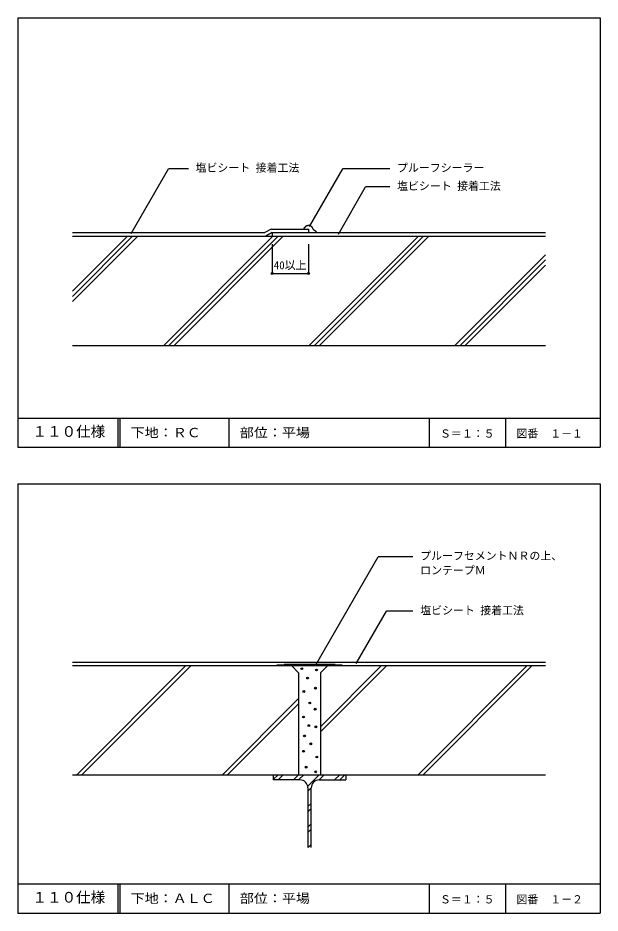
# Model space of a CAD drawing. Units: millimetres, scale not verified. Extents: x -419 to 381, y -617 to 613.
import ezdxf
from ezdxf.enums import TextEntityAlignment as Align

# ---------------------------------------------------------------- set-up
doc = ezdxf.new("R2010")
doc.units = ezdxf.units.MM
doc.header["$LTSCALE"] = 5
doc.header["$PDMODE"] = 32
doc.header["$PDSIZE"] = 2.5
for name, color, linetype in [('2-2_in line', 7, 'Continuous'), ('2-3', 3, 'Continuous'), ('2-4_out line', 2, 'Continuous'), ('2-5_金属', 3, 'Continuous'), ('2-A_moji', 7, 'Continuous'), ('2-B_dim', 7, 'Continuous'), ('2-D_ハッチ他', 3, 'Continuous'), ('2-E_con他', 4, 'Continuous'), ('F-2', 7, 'Continuous'), ('F-5', 6, 'Continuous'), ('F-7', 1, 'Continuous'), ('F-A', 7, 'Continuous')]:
    doc.layers.add(name, color=color, linetype=linetype)
doc.styles.add('HG丸ｺﾞｼｯｸM-PRO', font='')
doc.styles.add('ＭＳ ゴシック', font='')
doc.styles.get('HG丸ｺﾞｼｯｸM-PRO').set_extended_font_data('HG丸ｺﾞｼｯｸM-PRO')
doc.styles.get('ＭＳ ゴシック').set_extended_font_data('MS Gothic')

msp = doc.modelspace()

# ---------------------------------------------------------------- linework, layer by layer
at = {"layer": '2-2_in line'}
for p, q in [((-344.066, 312.684), (305.934, 312.684)), ((-69.689, 317.684), (-78.35, 312.684)), ((-69.689, 317.684), (-69.689, 312.684)), ((-69.689, 317.684), (-19.689, 317.684)), ((-344.066, -277.255), (305.934, -277.255)), ((-33.284, -287.255), (-43.284, -277.255)), ((6.716, -277.255), (-3.284, -287.255)), ((-33.284, -287.255), (-33.284, -427.255)), ((-3.284, -287.255), (-3.284, -427.255))]:
    msp.add_line(p, q, dxfattribs=at)
for points in [[(-25.687, 322.684), (-25.668, 322.815), (-25.635, 323.04), (-25.598, 323.264), (-25.552, 323.484), (-25.497, 323.701), (-25.428, 323.912), (-25.381, 324.032), (-25.34, 324.124), (-25.261, 324.28), (-25.174, 324.432), (-25.08, 324.581), (-24.98, 324.726), (-24.875, 324.868), (-24.813, 324.95), (-24.739, 325.045), (-24.608, 325.205), (-24.475, 325.363), (-24.34, 325.519), (-24.203, 325.672), (-24.064, 325.824), (-23.983, 325.911), (-23.897, 326.002), (-23.748, 326.158), (-23.596, 326.311), (-23.441, 326.461), (-23.282, 326.608), (-23.119, 326.749), (-23.021, 326.829), (-22.934, 326.897), (-22.779, 327.012), (-22.62, 327.12), (-22.457, 327.22), (-22.289, 327.313), (-22.118, 327.396), (-22.016, 327.44), (-21.902, 327.485), (-21.703, 327.552), (-21.499, 327.609), (-21.292, 327.656)], [(-21.292, 327.656), (-21.083, 327.696), (-20.872, 327.729), (-20.749, 327.746), (-20.601, 327.765), (-20.345, 327.792), (-20.088, 327.811), (-19.832, 327.82), (-19.577, 327.818), (-19.323, 327.804), (-19.176, 327.79), (-19.069, 327.776), (-18.885, 327.747), (-18.701, 327.713), (-18.517, 327.675), (-18.333, 327.635), (-18.148, 327.594), (-18.04, 327.571), (-17.918, 327.546), (-17.707, 327.503), (-17.498, 327.457), (-17.291, 327.404), (-17.088, 327.342), (-16.892, 327.266), (-16.781, 327.214), (-16.682, 327.161), (-16.516, 327.058), (-16.358, 326.941), (-16.208, 326.813), (-16.064, 326.676), (-15.929, 326.531), (-15.853, 326.444), (-15.769, 326.342), (-15.631, 326.16), (-15.501, 325.974), (-15.377, 325.784), (-15.26, 325.59), (-15.147, 325.394), (-15.083, 325.279), (-15.016, 325.156)], [(-15.016, 325.156), (-14.902, 324.943), (-14.79, 324.728), (-14.679, 324.513), (-14.568, 324.298), (-14.457, 324.081), (-14.392, 323.956), (-14.303, 323.787), (-14.147, 323.498), (-13.983, 323.213), (-13.808, 322.936), (-13.619, 322.67), (-13.414, 322.417), (-13.286, 322.277), (-13.24, 322.23), (-13.158, 322.151), (-13.074, 322.074), (-12.987, 322), (-12.898, 321.929), (-12.807, 321.861), (-12.753, 321.823), (-12.663, 321.764), (-12.505, 321.668), (-12.344, 321.576), (-12.181, 321.487), (-12.018, 321.398), (-11.857, 321.306), (-11.765, 321.251), (-11.673, 321.191), (-11.517, 321.084), (-11.365, 320.971), (-11.215, 320.853), (-11.068, 320.733), (-10.922, 320.611), (-10.837, 320.54), (-10.731, 320.45), (-10.55, 320.295), (-10.371, 320.138), (-10.195, 319.977), (-10.025, 319.81)], [(-10.025, 319.81), (-9.862, 319.637), (-9.771, 319.533), (-9.719, 319.47), (-9.633, 319.361), (-9.551, 319.249), (-9.473, 319.133), (-9.4, 319.015), (-9.333, 318.893), (-9.297, 318.822), (-9.25, 318.72), (-9.179, 318.541), (-9.117, 318.359), (-9.062, 318.173), (-9.013, 317.984), (-8.967, 317.795), (-8.942, 317.684)]]:
    msp.add_lwpolyline(points, dxfattribs=at)
at = {"layer": '2-3'}
for p, q in [((-344.066, 162.684), (305.934, 162.684)), ((-344.066, -427.255), (-68.284, -427.255)), ((31.716, -427.255), (305.934, -427.255))]:
    msp.add_line(p, q, dxfattribs=at)
at = {"layer": '2-4_out line'}
for p, q in [((-71.029, 322.684), (-79.689, 317.684)), ((-71.029, 322.684), (-19.689, 322.684)), ((-19.689, 322.684), (-19.689, 317.684)), ((-344.066, 317.684), (-79.689, 317.684)), ((-19.689, 317.684), (305.934, 317.684)), ((-344.066, -272.255), (305.934, -272.255)), ((-63.284, -276.255), (26.716, -276.255)), ((-53.284, -275.255), (16.716, -275.255))]:
    msp.add_line(p, q, dxfattribs=at)
at = {"layer": '2-5_金属'}
for p, q in [((-68.284, -427.255), (-68.284, -434.255)), ((-68.284, -427.255), (31.716, -427.255)), ((31.716, -427.255), (31.716, -434.255)), ((-31.559, -434.255), (-68.284, -434.255)), ((-5.009, -434.33), (31.716, -434.255)), ((-20.559, -445.255), (-20.559, -527.255)), ((-16.009, -527.255), (-16.009, -445.33))]:
    msp.add_line(p, q, dxfattribs=at)
for centre, start, end in [((-31.559, -445.255), 0, 90), ((-5.009, -445.33), 90, 180)]:
    msp.add_arc(centre, 11, start, end, dxfattribs=at)
at = {"layer": '2-A_moji'}
for p, q in [((-263.637, 316.307), (-212.156, 405.473)), ((-184.851, 405.473), (-212.156, 405.473)), ((-18.245, 326.053), (27.608, 405.473)), ((91.928, 405.473), (27.608, 405.473)), ((21.315, 315.733), (58.693, 380.473)), ((91.928, 380.473), (58.693, 380.473)), ((-9.809, -276.255), (76.013, -127.607)), ((123.752, -127.607), (76.013, -127.607)), ((45.748, -274.53), (87.273, -202.607)), ((123.752, -202.607), (87.273, -202.607))]:
    msp.add_line(p, q, dxfattribs=at)
at = {"layer": '2-B_dim'}
for p, q in [((-69.689, 301.632), (-69.689, 261.602)), ((-19.689, 301.632), (-19.689, 261.602)), ((-69.689, 261.602), (-19.689, 261.602))]:
    msp.add_line(p, q, dxfattribs=at)
at = {"layer": '2-B_dim', "color": 1}
for p in [(-69.689, 261.602), (-19.689, 261.602)]:
    msp.add_point(p, dxfattribs=at)
at = {"layer": '2-D_ハッチ他', "color": 4}
for p, q in [((-68.284, -433.881), (-61.659, -427.255)), ((-61.588, -434.255), (-54.588, -427.255)), ((-40.374, -434.255), (-33.374, -427.255)), ((-33.303, -434.255), (-26.303, -427.255)), ((-20.8, -442.965), (-5.09, -427.255)), ((-5.094, -434.33), (1.981, -427.255)), ((16.162, -434.287), (23.194, -427.255)), ((23.248, -434.272), (30.265, -427.255)), ((-20.559, -449.795), (-16.009, -445.245)), ((-20.559, -471.008), (-16.009, -466.458)), ((-20.559, -478.08), (-16.009, -473.53)), ((-20.559, -499.293), (-16.009, -494.743)), ((-20.559, -506.364), (-16.009, -501.814)), ((-20.237, -527.255), (-16.009, -523.027))]:
    msp.add_line(p, q, dxfattribs=at)
at = {"layer": '2-D_ハッチ他'}
for p in [(-28.815, -281.429), (-8.824, -283.214), (-20.961, -294.28), (-10.252, -308.202), (-26.316, -312.843), (-18.106, -328.55), (-10.609, -337.117), (-26.673, -347.826), (-19.177, -359.606), (-9.538, -361.391), (-25.245, -373.885), (-16.678, -384.595), (-26.673, -394.947), (-8.467, -402.8), (-23.103, -416.722), (-9.895, -423.148)]:
    msp.add_point(p, dxfattribs=at)
at = {"layer": '2-E_con他'}
for p, q in [((-344.066, 230.178), (-261.56, 312.684)), ((-344.066, 237.25), (-268.632, 312.684)), ((-344.066, 223.107), (-254.489, 312.684)), ((-218.632, 162.684), (-68.632, 312.684)), ((-211.56, 162.684), (-61.56, 312.684)), ((-204.489, 162.684), (-54.489, 312.684)), ((-18.632, 162.684), (131.368, 312.684)), ((-11.56, 162.684), (138.44, 312.684)), ((-4.489, 162.684), (145.511, 312.684)), ((181.368, 162.684), (305.934, 287.25)), ((188.44, 162.684), (305.934, 280.178)), ((195.511, 162.684), (305.934, 273.107)), ((-338.089, -427.255), (-188.089, -277.255)), ((-331.018, -427.255), (-181.018, -277.255)), ((-3.284, -361.274), (80.735, -277.255)), ((-3.284, -368.345), (87.806, -277.255)), ((130.735, -427.255), (280.735, -277.255)), ((137.806, -427.255), (287.806, -277.255)), ((-138.089, -427.255), (-33.284, -322.45)), ((-131.018, -427.255), (-33.284, -329.521))]:
    msp.add_line(p, q, dxfattribs=at)
at = {"layer": 'F-2'}
for p, q in [((-129.066, 62.745), (-129.066, 22.745)), ((145.934, 62.745), (145.934, 22.745)), ((250.934, 62.745), (250.934, 22.745)), ((-129.066, -577.255), (-129.066, -617.255)), ((145.934, -577.255), (145.934, -617.255)), ((250.934, -577.255), (250.934, -617.255))]:
    msp.add_line(p, q, dxfattribs=at)
at = {"layer": 'F-5'}
for p, q in [((-419.066, 62.745), (380.934, 62.745)), ((-281.566, 62.745), (-281.566, 22.745)), ((-279.066, 62.745), (-279.066, 22.745)), ((-419.066, -577.255), (380.934, -577.255)), ((-281.566, -577.255), (-281.566, -617.255)), ((-279.066, -577.255), (-279.066, -617.255))]:
    msp.add_line(p, q, dxfattribs=at)
at = {"layer": 'F-7'}
for p, q in [((-419.066, 612.745), (380.934, 612.745)), ((-419.066, 612.745), (-419.066, 22.745)), ((380.934, 612.745), (380.934, 22.745)), ((-419.066, 22.745), (380.934, 22.745)), ((-419.066, -27.255), (380.934, -27.255)), ((-419.066, -27.255), (-419.066, -617.255)), ((380.934, -27.255), (380.934, -617.255)), ((-419.066, -617.255), (380.934, -617.255))]:
    msp.add_line(p, q, dxfattribs=at)

# ---------------------------------------------------------------- texts
at = {"layer": '2-A_moji', "style": 'ＭＳ ゴシック'}
for s, p in [('塩ビシート 接着工法', (-174.851, 397.973)), ('プルーフシーラー', (101.928, 397.973)), ('塩ビシート 接着工法', (101.928, 372.973)), ('プルーフセメントＮＲの上、', (133.752, -135.107)), ('ロンテープＭ', (133.752, -155.107)), ('塩ビシート 接着工法', (133.752, -210.107))]:
    msp.add_text(s, height=11, dxfattribs=at).set_placement(p, align=Align.BOTTOM_LEFT)
at = {"layer": '2-B_dim', "style": 'ＭＳ ゴシック'}
msp.add_text('40以上', height=11, dxfattribs=at).set_placement((-67.46, 264.102), align=Align.BOTTOM_LEFT)
at = {"layer": 'F-A', "style": 'HG丸ｺﾞｼｯｸM-PRO'}
for s, height, p in [('１１０仕様', 14.66, (-399.066, 32.745)), ('Ｓ＝１：５', 11, (160.934, 32.745)), ('図番', 11, (265.934, 32.745)), ('１－１', 11, (312.351, 32.745)), ('１１０仕様', 14.66, (-399.066, -607.255)), ('Ｓ＝１：５', 11, (160.934, -607.255)), ('図番', 11, (265.934, -607.255)), ('１－２', 11, (312.351, -607.255))]:
    msp.add_text(s, height=height, dxfattribs=at).set_placement(p, align=Align.BOTTOM_LEFT)
at = {"layer": 'F-A', "style": 'HG丸ｺﾞｼｯｸM-PRO', "width": 1.1}
for s, p in [('下地：ＲＣ', (-264.066, 32.745)), ('部位：平場', (-114.066, 32.745)), ('下地：ＡＬＣ', (-264.066, -607.255)), ('部位：平場', (-114.066, -607.255))]:
    msp.add_text(s, height=12.83, dxfattribs=at).set_placement(p, align=Align.BOTTOM_LEFT)

doc.saveas('drawing.dxf')
